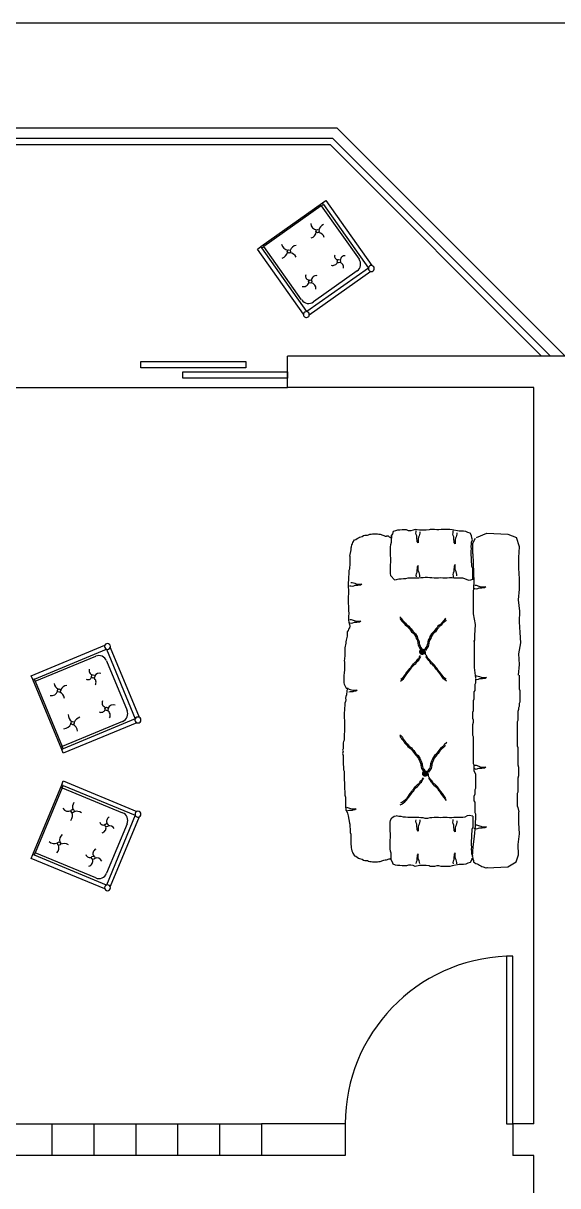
# Model space of a CAD drawing. Header units: millimetres. Extents: x 166 to 289, y 88 to 139.
# Drawn here: x 204.66 to 207.21, y 118.17 to 123.71 of the extents above; entities that cross this region are included whole.
import ezdxf

# ---------------------------------------------------------------- set-up
doc = ezdxf.new("R2010")
doc.units = ezdxf.units.MM
doc.header["$LTSCALE"] = 0.6
doc.linetypes.add('HIDDEN', pattern=[9.525, 6.35, -3.175])
for name, color, linetype in [('0.1', 1, 'Continuous'), ('02', 2, 'Continuous'), ('AR-ALV', 5, 'Continuous'), ('AR-PRJ', 1, 'HIDDEN'), ('Mobiliário', 160, 'Continuous'), ('Mobiliário2', 10, 'Continuous')]:
    doc.layers.add(name, color=color, linetype=linetype)

msp = doc.modelspace()

# ---------------------------------------------------------------- linework, layer by layer
at = {"layer": '0.1', "lineweight": -3}
for p, q in [((206.1587, 123.212), (203.6844, 123.212)), ((207.2466, 122.1241), (206.1587, 123.212))]:
    msp.add_line(p, q, dxfattribs=at)
at = {"layer": '0.1'}
for p, q in [((203.9216, 121.9741), (205.9216, 121.9741)), ((204.1966, 118.462), (205.7966, 118.462)), ((204.7966, 118.462), (204.7966, 118.312)), ((204.9966, 118.462), (204.9966, 118.312)), ((205.1966, 118.462), (205.1966, 118.312)), ((205.3966, 118.462), (205.3966, 118.312)), ((205.5966, 118.462), (205.5966, 118.312)), ((205.7966, 118.312), (204.1966, 118.312))]:
    msp.add_line(p, q, dxfattribs=at)
msp.add_arc((206.9976, 118.4616), 0.801, 92.2198, 179.9696, dxfattribs=at)
at = {"layer": '02'}
for p, q in [((206.138, 123.162), (203.7051, 123.162)), ((207.1758, 122.1241), (206.138, 123.162)), ((206.1256, 123.132), (203.7176, 123.132)), ((207.1334, 122.1241), (206.1256, 123.132)), ((206.9966, 119.262), (206.9666, 119.262)), ((206.9666, 119.262), (206.9666, 118.462)), ((206.9966, 118.462), (206.9966, 119.262)), ((206.9666, 118.462), (206.9966, 118.462))]:
    msp.add_line(p, q, dxfattribs=at)
for points in [[(205.2216, 122.0991), (205.7216, 122.0991), (205.7216, 122.0691), (205.2216, 122.0691)], [(205.4216, 122.0491), (205.9216, 122.0491), (205.9216, 122.0191), (205.4216, 122.0191)]]:
    msp.add_lwpolyline(points, close=True, dxfattribs=at)
at = {"layer": 'AR-ALV'}
for p, q in [((205.9216, 121.9741), (205.9216, 122.1241)), ((207.2466, 122.1241), (205.9216, 122.1241)), ((207.0966, 121.9741), (205.9216, 121.9741)), ((207.0966, 118.462), (207.0966, 121.9741)), ((206.1966, 118.462), (205.7966, 118.462)), ((205.7966, 118.462), (205.7966, 118.312)), ((206.1966, 118.462), (206.1966, 118.312)), ((207.0966, 118.462), (206.9966, 118.462)), ((206.9966, 118.462), (206.9966, 118.312)), ((206.1966, 118.312), (205.7966, 118.312)), ((207.0966, 118.312), (206.9966, 118.312)), ((207.0966, 115.808), (207.0966, 118.312))]:
    msp.add_line(p, q, dxfattribs=at)
at = {"layer": 'AR-PRJ'}
msp.add_line((207.2466, 123.712), (202.0966, 123.712), dxfattribs=at)
at = {"layer": 'Mobiliário'}
for p, q in [((205.794, 122.6466), (206.0877, 122.8547)), ((206.0825, 122.8412), (205.8084, 122.647)), ((206.0825, 122.8412), (206.0923, 122.8482)), ((206.0825, 122.8412), (206.2629, 122.5866)), ((206.0877, 122.8547), (206.104, 122.8663)), ((206.0923, 122.8482), (206.0877, 122.8547)), ((206.0923, 122.8482), (206.3074, 122.5446)), ((206.104, 122.8663), (206.3237, 122.5562)), ((205.7776, 122.635), (205.794, 122.6466)), ((205.7986, 122.6401), (205.794, 122.6466)), ((205.7986, 122.6401), (205.8084, 122.647)), ((205.9887, 122.3924), (205.8084, 122.647)), ((205.9973, 122.325), (205.7776, 122.635)), ((206.0136, 122.3365), (205.7986, 122.6401)), ((206.3074, 122.5446), (206.0136, 122.3365)), ((206.3189, 122.5283), (206.0252, 122.3202)), ((206.2534, 122.5309), (206.0445, 122.3829)), ((206.2594, 121.2582), (206.2655, 121.2602)), ((206.2655, 121.2602), (206.2716, 121.2622)), ((206.2716, 121.2622), (206.2777, 121.2643)), ((206.2777, 121.2643), (206.2839, 121.2683)), ((206.2839, 121.2683), (206.29, 121.2704)), ((206.29, 121.2704), (206.3022, 121.2704)), ((206.3022, 121.2704), (206.3083, 121.2724)), ((206.3083, 121.2724), (206.3144, 121.2745)), ((206.3144, 121.2745), (206.3205, 121.2745)), ((206.3205, 121.2745), (206.3266, 121.2765)), ((206.3266, 121.2765), (206.3511, 121.2765)), ((206.3511, 121.2765), (206.3572, 121.2745)), ((206.3572, 121.2745), (206.3633, 121.2745)), ((206.3633, 121.2745), (206.3755, 121.2704)), ((206.3755, 121.2704), (206.3816, 121.2683)), ((206.3816, 121.2683), (206.3877, 121.2663)), ((206.3877, 121.2663), (206.3938, 121.2663)), ((206.3979, 121.2661), (206.3934, 121.2661)), ((206.4032, 121.2653), (206.3979, 121.2661)), ((206.4085, 121.2616), (206.4032, 121.2653)), ((206.4138, 121.257), (206.4085, 121.2616)), ((206.4216, 121.2771), (206.4153, 121.2666)), ((206.4153, 121.2666), (206.4153, 121.2351)), ((206.4162, 121.2707), (206.4182, 121.2626)), ((206.4182, 121.2626), (206.4182, 121.2564)), ((206.4258, 121.2876), (206.4216, 121.2771)), ((206.4363, 121.2918), (206.4258, 121.2876)), ((206.4468, 121.2939), (206.4363, 121.2918)), ((206.4573, 121.2939), (206.4468, 121.2939)), ((206.4678, 121.296), (206.4573, 121.2939)), ((206.4888, 121.296), (206.4678, 121.296)), ((206.4993, 121.2918), (206.4888, 121.296)), ((206.5098, 121.2918), (206.4993, 121.2918)), ((206.5202, 121.2939), (206.5098, 121.2918)), ((206.5307, 121.2981), (206.5202, 121.2939)), ((206.5517, 121.2939), (206.5307, 121.2981)), ((206.5336, 121.28), (206.5358, 121.2866)), ((206.5358, 121.2733), (206.5336, 121.28)), ((206.5358, 121.2866), (206.5358, 121.2932)), ((206.538, 121.2667), (206.5358, 121.2733)), ((206.538, 121.2535), (206.538, 121.2667)), ((206.5468, 121.2601), (206.5446, 121.2535)), ((206.549, 121.2667), (206.5468, 121.2601)), ((206.5534, 121.28), (206.549, 121.2667)), ((206.5727, 121.2939), (206.5517, 121.2939)), ((206.5534, 121.2866), (206.5534, 121.28)), ((206.583, 121.2945), (206.5727, 121.2939)), ((206.5979, 121.296), (206.583, 121.2945)), ((206.6021, 121.2981), (206.5979, 121.296)), ((206.6231, 121.2981), (206.6021, 121.2981)), ((206.6336, 121.296), (206.6231, 121.2981)), ((206.6441, 121.296), (206.6336, 121.296)), ((206.6546, 121.2981), (206.6441, 121.296)), ((206.6966, 121.2981), (206.6546, 121.2981)), ((206.707, 121.296), (206.6966, 121.2981)), ((206.7406, 121.2897), (206.707, 121.296)), ((206.7125, 121.2888), (206.7103, 121.291)), ((206.7103, 121.2755), (206.7125, 121.2822)), ((206.7125, 121.2689), (206.7103, 121.2755)), ((206.7125, 121.2822), (206.7125, 121.2888)), ((206.7147, 121.2623), (206.7125, 121.2689)), ((206.7147, 121.249), (206.7147, 121.2623)), ((206.7257, 121.2623), (206.7235, 121.2557)), ((206.7301, 121.2755), (206.7257, 121.2623)), ((206.7301, 121.2822), (206.7301, 121.2755)), ((206.7616, 121.2897), (206.7406, 121.2897)), ((206.7721, 121.2876), (206.7616, 121.2897)), ((206.7826, 121.2834), (206.7721, 121.2876)), ((206.7931, 121.2792), (206.7826, 121.2834)), ((206.7994, 121.2687), (206.7931, 121.2792)), ((206.8015, 121.2582), (206.7994, 121.2687)), ((206.8225, 121.2589), (206.8729, 121.2799)), ((206.8729, 121.2799), (206.9736, 121.2757)), ((206.9736, 121.2757), (207.0139, 121.2587)), ((206.2248, 121.2093), (206.2268, 121.2154)), ((206.2248, 121.2011), (206.2248, 121.2093)), ((206.2268, 121.2154), (206.2289, 121.2235)), ((206.2289, 121.2235), (206.2309, 121.2296)), ((206.2309, 121.2296), (206.233, 121.2358)), ((206.233, 121.2358), (206.2411, 121.248)), ((206.2411, 121.248), (206.2472, 121.25)), ((206.2472, 121.25), (206.2533, 121.2541)), ((206.2533, 121.2541), (206.2594, 121.2582)), ((206.4132, 121.2246), (206.4111, 121.2141)), ((206.4111, 121.2141), (206.4111, 121.1721)), ((206.4153, 121.2351), (206.4132, 121.2246)), ((206.5402, 121.2468), (206.538, 121.2535)), ((206.5402, 121.2402), (206.5402, 121.2468)), ((206.5446, 121.2336), (206.5402, 121.2402)), ((206.5446, 121.2535), (206.5446, 121.2336)), ((206.7169, 121.2424), (206.7147, 121.249)), ((206.7169, 121.2358), (206.7169, 121.2424)), ((206.7213, 121.2291), (206.7169, 121.2358)), ((206.7235, 121.2557), (206.7213, 121.249)), ((206.7213, 121.249), (206.7213, 121.2291)), ((206.7973, 121.2162), (206.7994, 121.2267)), ((206.7994, 121.2057), (206.7973, 121.2162)), ((206.7973, 121.1952), (206.7994, 121.2057)), ((206.7994, 121.2372), (206.8036, 121.2477)), ((206.7994, 121.2267), (206.7994, 121.2372)), ((206.8036, 121.2477), (206.8015, 121.2582)), ((206.8057, 121.2316), (206.8183, 121.2568)), ((206.8057, 121.1812), (206.8057, 121.2316)), ((207.0282, 121.2141), (207.0139, 121.2587)), ((207.0261, 121.1637), (207.0282, 121.2141)), ((206.2187, 121.1709), (206.2248, 121.2011)), ((206.2187, 121.1709), (206.2187, 121.1261)), ((206.4111, 121.1721), (206.4132, 121.1616)), ((206.4132, 121.1616), (206.4132, 121.1406)), ((206.7973, 121.1742), (206.7973, 121.1952)), ((206.7994, 121.1637), (206.7973, 121.1742)), ((206.7994, 121.1427), (206.7994, 121.1637)), ((206.8057, 121.1812), (206.8099, 121.0482)), ((207.0261, 121.1133), (207.0261, 121.1637)), ((206.2167, 121.1077), (206.2146, 121.1016)), ((206.2146, 121.1016), (206.2146, 121.0812)), ((206.2187, 121.1261), (206.2167, 121.1199)), ((206.2167, 121.1199), (206.2167, 121.1077)), ((206.4132, 121.1406), (206.4111, 121.1301)), ((206.4111, 121.1301), (206.4111, 121.0881)), ((206.5402, 121.112), (206.538, 121.1054)), ((206.538, 121.1054), (206.538, 121.0921)), ((206.5446, 121.1253), (206.5402, 121.1187)), ((206.5402, 121.1187), (206.5402, 121.112)), ((206.5446, 121.1054), (206.5446, 121.1253)), ((206.5468, 121.0988), (206.5446, 121.1054)), ((206.549, 121.0921), (206.5468, 121.0988)), ((206.7147, 121.0966), (206.7125, 121.0899)), ((206.7169, 121.1165), (206.7147, 121.1098)), ((206.7147, 121.1098), (206.7147, 121.0966)), ((206.7213, 121.1297), (206.7169, 121.1231)), ((206.7169, 121.1231), (206.7169, 121.1165)), ((206.7213, 121.1098), (206.7213, 121.1297)), ((206.7235, 121.1032), (206.7213, 121.1098)), ((206.7257, 121.0966), (206.7235, 121.1032)), ((206.7301, 121.0833), (206.7257, 121.0966)), ((206.8015, 121.1322), (206.7994, 121.1427)), ((206.8015, 121.1217), (206.8015, 121.1322)), ((206.8057, 121.1112), (206.8015, 121.1217)), ((206.8057, 121.0797), (206.8057, 121.1112)), ((207.0282, 121.0629), (207.0261, 121.1133)), ((206.2126, 121.0547), (206.2106, 121.0466)), ((206.2106, 121.0466), (206.2106, 121.0201)), ((206.2146, 121.0812), (206.2126, 121.0751)), ((206.2126, 121.0751), (206.2126, 121.0547)), ((206.2231, 121.0452), (206.2297, 121.0452)), ((206.2297, 121.0452), (206.243, 121.0408)), ((206.243, 121.0408), (206.2496, 121.0386)), ((206.2496, 121.0386), (206.2562, 121.0364)), ((206.4111, 121.0881), (206.4132, 121.0776)), ((206.4132, 121.0776), (206.4339, 121.0557)), ((206.43, 121.0587), (206.4405, 121.0566)), ((206.4531, 121.0608), (206.4405, 121.0566)), ((206.4636, 121.0608), (206.4531, 121.0608)), ((206.4741, 121.0629), (206.4636, 121.0608)), ((206.4846, 121.0629), (206.4741, 121.0629)), ((206.4951, 121.065), (206.4846, 121.0629)), ((206.5475, 121.065), (206.4951, 121.065)), ((206.5358, 121.0855), (206.5336, 121.0789)), ((206.5336, 121.0789), (206.5358, 121.0723)), ((206.538, 121.0921), (206.5358, 121.0855)), ((206.558, 121.0671), (206.5475, 121.065)), ((206.5534, 121.0789), (206.549, 121.0921)), ((206.5534, 121.0723), (206.5534, 121.0789)), ((206.5685, 121.0671), (206.558, 121.0671)), ((206.579, 121.0692), (206.5685, 121.0671)), ((206.5895, 121.0692), (206.579, 121.0692)), ((206.6, 121.0671), (206.5895, 121.0692)), ((206.6105, 121.0671), (206.6, 121.0671)), ((206.621, 121.065), (206.6105, 121.0671)), ((206.642, 121.065), (206.621, 121.065)), ((206.6525, 121.0671), (206.642, 121.065)), ((206.663, 121.065), (206.6525, 121.0671)), ((206.684, 121.065), (206.663, 121.065)), ((206.6945, 121.0671), (206.684, 121.065)), ((206.705, 121.0671), (206.6945, 121.0671)), ((206.7154, 121.065), (206.705, 121.0671)), ((206.7125, 121.0899), (206.7103, 121.0833)), ((206.7103, 121.0833), (206.7125, 121.0767)), ((206.7125, 121.0767), (206.7125, 121.0701)), ((206.7574, 121.065), (206.7154, 121.065)), ((206.7301, 121.0767), (206.7301, 121.0833)), ((206.7679, 121.0629), (206.7574, 121.065)), ((206.7784, 121.0566), (206.7679, 121.0629)), ((206.7889, 121.0545), (206.7784, 121.0566)), ((206.8057, 121.0587), (206.7889, 121.0545)), ((206.8064, 121.0695), (206.8057, 121.0797)), ((206.8057, 121.0587), (206.8064, 121.0695)), ((206.8099, 121.0482), (206.8078, 120.9957)), ((207.0282, 121.0125), (207.0282, 121.0629)), ((206.2106, 121.0201), (206.2126, 121.012)), ((206.2126, 120.9875), (206.2106, 120.9814)), ((206.2126, 121.012), (206.2126, 120.9875)), ((206.2231, 121.0276), (206.2165, 121.0276)), ((206.2297, 121.0254), (206.2231, 121.0276)), ((206.2364, 121.0276), (206.2297, 121.0254)), ((206.243, 121.0298), (206.2364, 121.0276)), ((206.2562, 121.0298), (206.243, 121.0298)), ((206.2562, 121.0364), (206.2761, 121.0364)), ((206.2629, 121.032), (206.2562, 121.0298)), ((206.2695, 121.032), (206.2629, 121.032)), ((206.2761, 121.0364), (206.2695, 121.032)), ((206.8078, 120.9957), (206.8078, 120.8949)), ((206.8149, 121.0147), (206.8083, 121.0147)), ((206.8149, 121.0324), (206.8216, 121.0324)), ((206.8216, 121.0125), (206.8149, 121.0147)), ((206.8216, 121.0324), (206.8348, 121.0279)), ((206.8282, 121.0147), (206.8216, 121.0125)), ((206.8348, 121.0169), (206.8282, 121.0147)), ((206.8348, 121.0279), (206.8415, 121.0257)), ((206.8481, 121.0169), (206.8348, 121.0169)), ((206.8415, 121.0257), (206.8481, 121.0235)), ((206.8481, 121.0235), (206.868, 121.0235)), ((206.8547, 121.0191), (206.8481, 121.0169)), ((206.8613, 121.0191), (206.8547, 121.0191)), ((206.868, 121.0235), (206.8613, 121.0191)), ((207.024, 120.9621), (207.0282, 121.0125)), ((206.2106, 120.9814), (206.2106, 120.9407)), ((206.2106, 120.9407), (206.2126, 120.9346)), ((206.2126, 120.9346), (206.2126, 120.9081)), ((207.0303, 120.9075), (207.024, 120.9621)), ((206.2126, 120.9081), (206.2146, 120.8999)), ((206.2146, 120.8938), (206.2126, 120.8877)), ((206.2126, 120.8877), (206.2126, 120.8632)), ((206.2146, 120.8999), (206.2146, 120.8938)), ((206.8078, 120.8949), (206.8162, 120.8445)), ((207.0282, 120.8571), (207.0303, 120.9075)), ((206.2126, 120.8228), (206.2114, 120.8153)), ((206.2126, 120.8632), (206.2146, 120.8571)), ((206.2164, 120.829), (206.2126, 120.8228)), ((206.2146, 120.8571), (206.2146, 120.8551)), ((206.2146, 120.8551), (206.2167, 120.8449)), ((206.2167, 120.8449), (206.2187, 120.8368)), ((206.2187, 120.8368), (206.2167, 120.8286)), ((206.2187, 120.8685), (206.2253, 120.8685)), ((206.2253, 120.8487), (206.2187, 120.8509)), ((206.2253, 120.8685), (206.2386, 120.8641)), ((206.2319, 120.8509), (206.2253, 120.8487)), ((206.2386, 120.8531), (206.2319, 120.8509)), ((206.2386, 120.8641), (206.2452, 120.8619)), ((206.2518, 120.8531), (206.2386, 120.8531)), ((206.2452, 120.8619), (206.2518, 120.8597)), ((206.2518, 120.8597), (206.2717, 120.8597)), ((206.2585, 120.8553), (206.2518, 120.8531)), ((206.2651, 120.8553), (206.2585, 120.8553)), ((206.2717, 120.8597), (206.2651, 120.8553)), ((206.8162, 120.8445), (206.8141, 120.792)), ((207.0324, 120.8067), (207.0282, 120.8571)), ((206.2002, 120.7618), (206.1989, 120.7556)), ((206.2014, 120.7693), (206.2002, 120.7618)), ((206.2027, 120.7755), (206.2014, 120.7693)), ((206.2039, 120.7817), (206.2027, 120.7755)), ((206.2052, 120.7879), (206.2039, 120.7817)), ((206.2064, 120.8091), (206.2052, 120.8029)), ((206.2052, 120.8029), (206.2052, 120.7879)), ((206.2114, 120.8153), (206.2064, 120.8091)), ((206.8149, 120.7653), (206.8083, 120.7653)), ((206.8141, 120.792), (206.812, 120.7416)), ((207.0345, 120.7563), (207.0324, 120.8067)), ((204.6977, 120.5998), (205.0487, 120.7452)), ((204.7127, 120.5843), (205.0564, 120.7267)), ((205.0564, 120.7267), (205.1942, 120.3941)), ((205.0749, 120.7343), (205.2126, 120.4017)), ((206.1952, 120.7058), (206.194, 120.6995)), ((206.1965, 120.7406), (206.1952, 120.7332)), ((206.1952, 120.7332), (206.1952, 120.7058)), ((206.1977, 120.7481), (206.1965, 120.7406)), ((206.1989, 120.7556), (206.1977, 120.7481)), ((206.812, 120.7416), (206.812, 120.6387)), ((207.0261, 120.7038), (207.0345, 120.7563)), ((204.7173, 120.5733), (205.0056, 120.6926)), ((205.0578, 120.671), (205.1558, 120.4345)), ((206.1927, 120.6784), (206.1915, 120.6721)), ((206.1915, 120.6721), (206.1927, 120.6647)), ((206.194, 120.6921), (206.1927, 120.6858)), ((206.1927, 120.6858), (206.1927, 120.6784)), ((206.1927, 120.6647), (206.1927, 120.6248)), ((206.194, 120.6995), (206.194, 120.6921)), ((207.024, 120.603), (207.0282, 120.6534)), ((207.0282, 120.6534), (207.0261, 120.7038)), ((204.7053, 120.5813), (204.6977, 120.5998)), ((206.1915, 120.6111), (206.1902, 120.6037)), ((206.1902, 120.6037), (206.1902, 120.5663)), ((206.1927, 120.6248), (206.1915, 120.6174)), ((206.1915, 120.6174), (206.1915, 120.6111)), ((206.812, 120.6387), (206.8183, 120.5883)), ((206.8184, 120.6001), (206.8251, 120.6001)), ((206.8251, 120.6001), (206.8383, 120.5956)), ((206.8383, 120.5956), (206.8449, 120.5934)), ((207.0273, 120.6031), (207.0273, 120.5368)), ((204.7127, 120.5843), (204.7053, 120.5813)), ((204.8431, 120.2487), (204.7053, 120.5813)), ((204.7173, 120.5733), (204.7127, 120.5843)), ((204.7173, 120.5733), (204.8459, 120.2628)), ((206.1902, 120.5663), (206.1915, 120.5601)), ((206.1915, 120.5601), (206.194, 120.5539)), ((206.194, 120.5539), (206.2014, 120.5414)), ((206.2014, 120.5414), (206.2052, 120.5402)), ((206.2068, 120.5429), (206.2068, 120.536)), ((206.207, 120.5392), (206.2203, 120.5348)), ((206.8182, 120.5647), (206.8147, 120.5577)), ((206.8147, 120.5577), (206.8147, 120.5299)), ((206.8182, 120.5856), (206.8182, 120.5647)), ((206.8251, 120.5802), (206.8184, 120.5824)), ((206.8317, 120.5824), (206.8251, 120.5802)), ((206.8383, 120.5846), (206.8317, 120.5824)), ((206.8516, 120.5846), (206.8383, 120.5846)), ((206.8449, 120.5934), (206.8516, 120.5912)), ((206.8516, 120.5912), (206.8715, 120.5912)), ((206.8582, 120.5868), (206.8516, 120.5846)), ((206.8648, 120.5868), (206.8582, 120.5868)), ((206.8715, 120.5912), (206.8648, 120.5868)), ((206.2, 120.5016), (206.1977, 120.4925)), ((206.1977, 120.4925), (206.2, 120.4856)), ((206.2, 120.4856), (206.1977, 120.4764)), ((206.2023, 120.5085), (206.2, 120.5016)), ((206.2046, 120.5222), (206.2023, 120.5154)), ((206.2023, 120.5154), (206.2023, 120.5085)), ((206.2068, 120.536), (206.2046, 120.5291)), ((206.2046, 120.5291), (206.2046, 120.5222)), ((206.2203, 120.5238), (206.2136, 120.5216)), ((206.2203, 120.5348), (206.2269, 120.5326)), ((206.2335, 120.5238), (206.2203, 120.5238)), ((206.2269, 120.5326), (206.2335, 120.5304)), ((206.2335, 120.5304), (206.2534, 120.5304)), ((206.2402, 120.526), (206.2335, 120.5238)), ((206.2468, 120.526), (206.2402, 120.526)), ((206.2534, 120.5304), (206.2468, 120.526)), ((206.8112, 120.488), (206.8078, 120.481)), ((206.8147, 120.5299), (206.8112, 120.5229)), ((206.8112, 120.5229), (206.8112, 120.488)), ((207.0273, 120.5368), (207.0308, 120.5299)), ((207.0308, 120.5299), (207.0308, 120.4741)), ((206.1931, 120.4329), (206.1908, 120.4261)), ((206.1954, 120.4558), (206.1931, 120.4467)), ((206.1931, 120.4467), (206.1931, 120.4329)), ((206.1977, 120.4764), (206.1954, 120.4696)), ((206.1954, 120.4696), (206.1954, 120.4558)), ((206.8078, 120.4322), (206.8043, 120.4253)), ((206.8078, 120.481), (206.8078, 120.4322)), ((207.0238, 120.4392), (207.0203, 120.4287)), ((207.0203, 120.4287), (207.0203, 120.3869)), ((207.0273, 120.4532), (207.0238, 120.4462)), ((207.0238, 120.4462), (207.0238, 120.4392)), ((207.0308, 120.4741), (207.0273, 120.4671)), ((207.0273, 120.4671), (207.0273, 120.4532)), ((205.1341, 120.3822), (204.8459, 120.2628)), ((205.1942, 120.3941), (204.8505, 120.2517)), ((205.2018, 120.3756), (204.8507, 120.2302)), ((206.1908, 120.4261), (206.1908, 120.3963)), ((206.1908, 120.3963), (206.1931, 120.3894)), ((206.1931, 120.3894), (206.1931, 120.3322)), ((206.8043, 120.4253), (206.8043, 120.3974)), ((206.8043, 120.3974), (206.8078, 120.3904)), ((206.8078, 120.3765), (206.8043, 120.366)), ((206.8078, 120.3904), (206.8078, 120.3765)), ((207.0203, 120.3869), (207.0168, 120.3799)), ((207.0168, 120.3799), (207.0168, 120.2649)), ((206.1931, 120.3322), (206.1908, 120.323)), ((206.1908, 120.323), (206.1908, 120.2932)), ((206.8043, 120.366), (206.8043, 120.3172)), ((206.8043, 120.3172), (206.8078, 120.3102)), ((204.8505, 120.2517), (204.8459, 120.2628)), ((206.1885, 120.2864), (206.1862, 120.2795)), ((206.1862, 120.2795), (206.1862, 120.252)), ((206.1908, 120.2932), (206.1885, 120.2864)), ((206.8078, 120.3102), (206.8078, 120.1812)), ((207.0168, 120.2649), (207.0203, 120.2579)), ((204.8505, 120.2517), (204.8431, 120.2487)), ((204.8507, 120.2302), (204.8431, 120.2487)), ((206.1862, 120.252), (206.184, 120.2451)), ((206.184, 120.2451), (206.1862, 120.2383)), ((206.1862, 120.2383), (206.184, 120.2291)), ((206.184, 120.2291), (206.1862, 120.22)), ((206.1862, 120.22), (206.1862, 120.1742)), ((207.0203, 120.2579), (207.0203, 120.1742)), ((206.1862, 120.1742), (206.1885, 120.1673)), ((206.1885, 120.1673), (206.1885, 120.1513)), ((206.1885, 120.1513), (206.1908, 120.1444)), ((206.8078, 120.1812), (206.8112, 120.1742)), ((206.8112, 120.1742), (206.8112, 120.1464)), ((206.8149, 120.1729), (206.8216, 120.1729)), ((206.8216, 120.153), (206.8149, 120.1552)), ((206.8216, 120.1729), (206.8348, 120.1684)), ((206.8282, 120.1552), (206.8216, 120.153)), ((206.8348, 120.1574), (206.8282, 120.1552)), ((206.8348, 120.1684), (206.8415, 120.1662)), ((206.8481, 120.1574), (206.8348, 120.1574)), ((206.8415, 120.1662), (206.8481, 120.164)), ((206.8481, 120.164), (206.868, 120.164)), ((206.8547, 120.1596), (206.8481, 120.1574)), ((206.8613, 120.1596), (206.8547, 120.1596)), ((206.868, 120.164), (206.8613, 120.1596)), ((207.0203, 120.1742), (207.0238, 120.1638)), ((207.0238, 120.1638), (207.0238, 120.122)), ((204.8431, 120.0798), (204.8507, 120.0983)), ((204.8507, 120.0983), (205.2018, 119.9529)), ((206.1908, 120.1444), (206.1908, 120.1009)), ((206.1908, 120.1009), (206.1931, 120.0917)), ((206.8112, 120.1464), (206.8182, 120.1324)), ((206.8182, 120.1324), (206.8182, 120.0627)), ((207.0238, 120.122), (207.0203, 120.1115)), ((207.0203, 120.1115), (207.0203, 120.0453)), ((204.7053, 119.7472), (204.8431, 120.0798)), ((204.8459, 120.0656), (204.7173, 119.7552)), ((204.8505, 120.0767), (204.8431, 120.0798)), ((204.8459, 120.0656), (204.8505, 120.0767)), ((204.8459, 120.0656), (205.1341, 119.9463)), ((204.8505, 120.0767), (205.1942, 119.9344)), ((206.1931, 120.0917), (206.1931, 120.0574)), ((206.1931, 120.0574), (206.1954, 120.0505)), ((206.1954, 120.0505), (206.1954, 120.0299)), ((206.8182, 120.0627), (206.8147, 120.0557)), ((206.8147, 120.0557), (206.8147, 120.0348)), ((207.0203, 120.0453), (207.0168, 120.0383)), ((206.1954, 120.0299), (206.1977, 120.0207)), ((206.1977, 120.0207), (206.1977, 119.9726)), ((206.8147, 120.0348), (206.8112, 120.0243)), ((206.8112, 120.0243), (206.8112, 120.0034)), ((206.8112, 120.0034), (206.8147, 119.9964)), ((206.8147, 119.9964), (206.8147, 119.9476)), ((207.0168, 120.0383), (207.0168, 119.979)), ((205.1942, 119.9344), (205.0564, 119.6018)), ((206.1977, 119.9726), (206.2, 119.9658)), ((206.2, 119.9658), (206.2, 119.9589)), ((206.2, 119.9589), (206.2046, 119.952)), ((206.203, 119.9733), (206.2163, 119.9689)), ((206.2096, 119.9557), (206.203, 119.9534)), ((206.2046, 119.952), (206.2068, 119.9452)), ((206.2068, 119.9452), (206.2091, 119.9383)), ((206.2091, 119.9383), (206.2114, 119.9314)), ((206.2163, 119.9579), (206.2096, 119.9557)), ((206.2114, 119.9314), (206.2167, 119.8975)), ((206.2163, 119.9689), (206.2229, 119.9667)), ((206.2295, 119.9579), (206.2163, 119.9579)), ((206.2229, 119.9667), (206.2295, 119.9645)), ((206.2295, 119.9645), (206.2494, 119.9645)), ((206.2361, 119.9601), (206.2295, 119.9579)), ((206.2428, 119.9601), (206.2361, 119.9601)), ((206.2494, 119.9645), (206.2428, 119.9601)), ((206.4195, 119.9215), (206.43, 119.9299)), ((206.43, 119.9299), (206.4405, 119.932)), ((206.4531, 119.9278), (206.4405, 119.932)), ((206.7784, 119.932), (206.7679, 119.9257)), ((206.7889, 119.9341), (206.7784, 119.932)), ((206.8057, 119.9299), (206.7889, 119.9341)), ((206.8057, 119.9299), (206.8064, 119.9192)), ((206.8147, 119.9476), (206.8182, 119.9407)), ((206.8183, 119.9364), (206.8162, 119.8839)), ((206.8182, 119.9407), (206.8182, 119.9302)), ((207.0168, 119.979), (207.0203, 119.972)), ((207.0203, 119.972), (207.0261, 119.9511)), ((207.0261, 119.8986), (207.0261, 119.9511)), ((205.1558, 119.894), (205.0578, 119.6575)), ((205.2126, 119.9267), (205.0749, 119.5941)), ((206.2167, 119.8975), (206.2187, 119.8914)), ((206.2187, 119.8914), (206.2187, 119.8771)), ((206.2187, 119.8771), (206.2207, 119.871)), ((206.4111, 119.9005), (206.4132, 119.911)), ((206.4111, 119.8585), (206.4111, 119.9005)), ((206.4132, 119.911), (206.4195, 119.9215)), ((206.4636, 119.9278), (206.4531, 119.9278)), ((206.4741, 119.9257), (206.4636, 119.9278)), ((206.4846, 119.9257), (206.4741, 119.9257)), ((206.4951, 119.9236), (206.4846, 119.9257)), ((206.5475, 119.9236), (206.4951, 119.9236)), ((206.5336, 119.9056), (206.5358, 119.9122)), ((206.5358, 119.8989), (206.5336, 119.9056)), ((206.538, 119.8923), (206.5358, 119.8989)), ((206.538, 119.8791), (206.538, 119.8923)), ((206.5402, 119.8724), (206.538, 119.8791)), ((206.5468, 119.8857), (206.5446, 119.8791)), ((206.5446, 119.8791), (206.5446, 119.8592)), ((206.549, 119.8923), (206.5468, 119.8857)), ((206.558, 119.9215), (206.5475, 119.9236)), ((206.5534, 119.9056), (206.549, 119.8923)), ((206.5534, 119.9122), (206.5534, 119.9056)), ((206.5685, 119.9215), (206.558, 119.9215)), ((206.579, 119.9194), (206.5685, 119.9215)), ((206.5895, 119.9194), (206.579, 119.9194)), ((206.6, 119.9215), (206.5895, 119.9194)), ((206.6105, 119.9215), (206.6, 119.9215)), ((206.621, 119.9236), (206.6105, 119.9215)), ((206.642, 119.9236), (206.621, 119.9236)), ((206.6525, 119.9215), (206.642, 119.9236)), ((206.663, 119.9236), (206.6525, 119.9215)), ((206.684, 119.9236), (206.663, 119.9236)), ((206.6945, 119.9215), (206.684, 119.9236)), ((206.705, 119.9215), (206.6945, 119.9215)), ((206.7154, 119.9236), (206.705, 119.9215)), ((206.7103, 119.9011), (206.7125, 119.9078)), ((206.7125, 119.8945), (206.7103, 119.9011)), ((206.7125, 119.9078), (206.7125, 119.9144)), ((206.7147, 119.8879), (206.7125, 119.8945)), ((206.7147, 119.8746), (206.7147, 119.8879)), ((206.7169, 119.868), (206.7147, 119.8746)), ((206.7574, 119.9236), (206.7154, 119.9236)), ((206.7235, 119.8813), (206.7213, 119.8746)), ((206.7213, 119.8746), (206.7213, 119.8547)), ((206.7257, 119.8879), (206.7235, 119.8813)), ((206.7301, 119.9011), (206.7257, 119.8879)), ((206.7301, 119.9078), (206.7301, 119.9011)), ((206.7679, 119.9257), (206.7574, 119.9236)), ((206.8057, 119.8774), (206.8015, 119.8669)), ((206.8064, 119.9192), (206.8057, 119.9089)), ((206.8057, 119.9089), (206.8057, 119.8774)), ((206.8162, 119.8839), (206.812, 119.8335)), ((206.8172, 119.8885), (206.8239, 119.8885)), ((206.8239, 119.8885), (206.8371, 119.8841)), ((206.8371, 119.8841), (206.8437, 119.8819)), ((206.8437, 119.8819), (206.8504, 119.8797)), ((206.8504, 119.8797), (206.8703, 119.8797)), ((206.857, 119.8752), (206.8504, 119.873)), ((206.8636, 119.8752), (206.857, 119.8752)), ((206.8703, 119.8797), (206.8636, 119.8752)), ((207.0282, 119.8461), (207.0261, 119.8986)), ((206.2207, 119.871), (206.2207, 119.8527)), ((206.2207, 119.8527), (206.2228, 119.8445)), ((206.2228, 119.8445), (206.2228, 119.7957)), ((206.4132, 119.848), (206.4111, 119.8585)), ((206.4111, 119.8165), (206.4132, 119.827)), ((206.4132, 119.827), (206.4132, 119.848)), ((206.5402, 119.8658), (206.5402, 119.8724)), ((206.5446, 119.8592), (206.5402, 119.8658)), ((206.7169, 119.8614), (206.7169, 119.868)), ((206.7213, 119.8547), (206.7169, 119.8614)), ((206.7994, 119.8249), (206.7973, 119.8144)), ((206.8015, 119.8564), (206.7994, 119.8459)), ((206.7994, 119.8459), (206.7994, 119.8249)), ((206.8015, 119.8669), (206.8015, 119.8564)), ((206.812, 119.8335), (206.8057, 119.7831)), ((206.8172, 119.8708), (206.8106, 119.8708)), ((206.8239, 119.8686), (206.8172, 119.8708)), ((206.8305, 119.8708), (206.8239, 119.8686)), ((206.8371, 119.873), (206.8305, 119.8708)), ((206.8504, 119.873), (206.8371, 119.873)), ((207.0219, 119.7957), (207.0282, 119.8461)), ((206.2228, 119.7957), (206.2248, 119.7875)), ((206.2248, 119.7875), (206.2248, 119.7794)), ((206.2248, 119.7794), (206.2268, 119.7732)), ((206.2268, 119.7732), (206.2289, 119.7651)), ((206.2289, 119.7651), (206.2309, 119.759)), ((206.4111, 119.7745), (206.4111, 119.8165)), ((206.4132, 119.764), (206.4111, 119.7745)), ((206.4153, 119.7535), (206.4132, 119.764)), ((206.7973, 119.8144), (206.7973, 119.7934)), ((206.7973, 119.7934), (206.7994, 119.7829)), ((206.7994, 119.7829), (206.7973, 119.7724)), ((206.7973, 119.7724), (206.7994, 119.7619)), ((206.8045, 119.7638), (206.8038, 119.7581)), ((206.8051, 119.7764), (206.8045, 119.7701)), ((206.8045, 119.7701), (206.8045, 119.7638)), ((206.8057, 119.7827), (206.8051, 119.7764)), ((207.024, 119.7453), (207.0219, 119.7957)), ((204.6977, 119.7287), (204.7053, 119.7472)), ((205.0487, 119.5833), (204.6977, 119.7287)), ((204.7127, 119.7441), (204.7053, 119.7472)), ((204.7127, 119.7441), (204.7173, 119.7552)), ((205.0564, 119.6018), (204.7127, 119.7441)), ((205.0056, 119.6358), (204.7173, 119.7552)), ((206.2309, 119.759), (206.233, 119.7529)), ((206.233, 119.7529), (206.2411, 119.7406)), ((206.2411, 119.7406), (206.2472, 119.7386)), ((206.2472, 119.7386), (206.2533, 119.7345)), ((206.2533, 119.7345), (206.2594, 119.7305)), ((206.2594, 119.7305), (206.2655, 119.7284)), ((206.2655, 119.7284), (206.2716, 119.7264)), ((206.2716, 119.7264), (206.2777, 119.7244)), ((206.2777, 119.7244), (206.2839, 119.7203)), ((206.2839, 119.7203), (206.29, 119.7182)), ((206.29, 119.7182), (206.3022, 119.7182)), ((206.3022, 119.7182), (206.3083, 119.7162)), ((206.3083, 119.7162), (206.3144, 119.7142)), ((206.3144, 119.7142), (206.3205, 119.7142)), ((206.3205, 119.7142), (206.3266, 119.7121)), ((206.3266, 119.7121), (206.3511, 119.7121)), ((206.3511, 119.7121), (206.3572, 119.7142)), ((206.3572, 119.7142), (206.3633, 119.7142)), ((206.3633, 119.7142), (206.3755, 119.7182)), ((206.3755, 119.7182), (206.3816, 119.7203)), ((206.3816, 119.7203), (206.3877, 119.7223)), ((206.3877, 119.7223), (206.3938, 119.7223)), ((206.3938, 119.7223), (206.406, 119.7264)), ((206.406, 119.7264), (206.4121, 119.7264)), ((206.4121, 119.7264), (206.4142, 119.7305)), ((206.4153, 119.722), (206.4153, 119.7535)), ((206.4216, 119.7115), (206.4153, 119.722)), ((206.4258, 119.701), (206.4216, 119.7115)), ((206.5358, 119.7111), (206.5336, 119.7045)), ((206.538, 119.7177), (206.5358, 119.7111)), ((206.5402, 119.7376), (206.538, 119.731)), ((206.538, 119.731), (206.538, 119.7177)), ((206.5446, 119.7509), (206.5402, 119.7443)), ((206.5402, 119.7443), (206.5402, 119.7376)), ((206.5446, 119.731), (206.5446, 119.7509)), ((206.5468, 119.7244), (206.5446, 119.731)), ((206.549, 119.7177), (206.5468, 119.7244)), ((206.5534, 119.7045), (206.549, 119.7177)), ((206.7125, 119.7155), (206.7103, 119.7089)), ((206.7103, 119.7089), (206.7125, 119.7023)), ((206.7147, 119.7222), (206.7125, 119.7155)), ((206.7169, 119.7421), (206.7147, 119.7354)), ((206.7147, 119.7354), (206.7147, 119.7222)), ((206.7213, 119.7553), (206.7169, 119.7487)), ((206.7169, 119.7487), (206.7169, 119.7421)), ((206.7213, 119.7354), (206.7213, 119.7553)), ((206.7235, 119.7288), (206.7213, 119.7354)), ((206.7257, 119.7222), (206.7235, 119.7288)), ((206.7301, 119.7089), (206.7257, 119.7222)), ((206.7301, 119.7023), (206.7301, 119.7089)), ((206.7931, 119.7094), (206.7826, 119.7052)), ((206.7994, 119.7199), (206.7931, 119.7094)), ((206.7994, 119.7619), (206.7994, 119.7514)), ((206.7994, 119.7514), (206.8036, 119.7409)), ((206.8015, 119.7304), (206.7994, 119.7199)), ((206.8038, 119.7525), (206.8032, 119.7468)), ((206.8032, 119.7468), (206.8032, 119.7411)), ((206.8032, 119.7411), (206.8045, 119.7355)), ((206.8038, 119.7581), (206.8038, 119.7525)), ((206.8045, 119.7355), (206.8051, 119.7298)), ((206.8051, 119.7298), (206.8063, 119.7241)), ((206.8063, 119.7241), (206.8082, 119.7185)), ((206.8082, 119.7185), (206.8095, 119.7128)), ((206.8095, 119.7128), (206.8152, 119.7071)), ((206.9736, 119.6886), (207.0122, 119.712)), ((207.0122, 119.712), (207.024, 119.7453)), ((206.4363, 119.6968), (206.4258, 119.701)), ((206.4468, 119.6947), (206.4363, 119.6968)), ((206.4573, 119.6947), (206.4468, 119.6947)), ((206.4678, 119.6926), (206.4573, 119.6947)), ((206.4888, 119.6926), (206.4678, 119.6926)), ((206.4993, 119.6968), (206.4888, 119.6926)), ((206.5098, 119.6968), (206.4993, 119.6968)), ((206.5202, 119.6947), (206.5098, 119.6968)), ((206.5307, 119.6905), (206.5202, 119.6947)), ((206.5517, 119.6947), (206.5307, 119.6905)), ((206.5727, 119.6947), (206.5517, 119.6947)), ((206.583, 119.6942), (206.5727, 119.6947)), ((206.5979, 119.6926), (206.583, 119.6942)), ((206.6021, 119.6905), (206.5979, 119.6926)), ((206.6231, 119.6905), (206.6021, 119.6905)), ((206.6336, 119.6926), (206.6231, 119.6905)), ((206.6441, 119.6926), (206.6336, 119.6926)), ((206.6546, 119.6905), (206.6441, 119.6926)), ((206.6966, 119.6905), (206.6546, 119.6905)), ((206.707, 119.6926), (206.6966, 119.6905)), ((206.7406, 119.6989), (206.707, 119.6926)), ((206.7616, 119.6989), (206.7406, 119.6989)), ((206.7721, 119.701), (206.7616, 119.6989)), ((206.7826, 119.7052), (206.7721, 119.701)), ((206.8152, 119.7071), (206.8208, 119.7046)), ((206.8208, 119.7046), (206.8265, 119.7021)), ((206.8265, 119.7021), (206.8321, 119.6996)), ((206.8321, 119.6996), (206.8378, 119.6971)), ((206.8378, 119.6971), (206.8435, 119.6926)), ((206.8435, 119.6926), (206.8491, 119.6908)), ((206.8491, 119.6908), (206.8548, 119.6882)), ((206.8548, 119.6882), (206.8605, 119.687)), ((206.8605, 119.687), (206.8661, 119.6845)), ((206.8661, 119.6845), (206.8718, 119.6851)), ((206.8718, 119.6851), (206.8756, 119.6851)), ((206.8729, 119.6844), (206.9736, 119.6886))]:
    msp.add_line(p, q, dxfattribs=at)
for centre, radius, start, end in [((206.2303, 122.5635), 0.04, 305.315, 35.315), ((206.3213, 122.5422), 0.0141, 80.315, 260.315), ((206.3213, 122.5422), 0.0141, 260.315, 80.315), ((206.0214, 122.4155), 0.04, 215.315, 305.315), ((206.0113, 122.3226), 0.0141, 170.315, 350.315), ((206.0113, 122.3226), 0.0141, 350.315, 170.315), ((205.0618, 120.7398), 0.0141, 157.4992, 337.4992), ((205.0618, 120.7398), 0.0141, 337.4992, 157.4992), ((205.0209, 120.6557), 0.04, 22.4992, 112.4992), ((205.1188, 120.4192), 0.04, 292.4992, 22.4992), ((205.2072, 120.3887), 0.0141, 67.4992, 247.4992), ((205.2072, 120.3887), 0.0141, 247.4992, 67.4992), ((205.1188, 119.9093), 0.04, 337.5008, 67.5008), ((205.2072, 119.9398), 0.0141, 112.5008, 292.5008), ((205.2072, 119.9398), 0.0141, 292.5008, 112.5008), ((205.0209, 119.6728), 0.04, 247.5008, 337.5008), ((205.0618, 119.5887), 0.0141, 22.5008, 202.5008), ((205.0618, 119.5887), 0.0141, 202.5008, 22.5008)]:
    msp.add_arc(centre, radius, start, end, dxfattribs=at)
at = {"layer": 'Mobiliário2'}
for p, q in [((206.458, 120.8812), (206.4641, 120.8751)), ((206.458, 120.8731), (206.462, 120.867)), ((206.4641, 120.8751), (206.4682, 120.869)), ((206.6759, 120.8751), (206.6718, 120.869)), ((206.462, 120.867), (206.4661, 120.8609)), ((206.4661, 120.8609), (206.4783, 120.8486)), ((206.4682, 120.869), (206.4722, 120.8629)), ((206.4722, 120.8629), (206.4844, 120.8507)), ((206.4783, 120.8486), (206.4824, 120.8425)), ((206.4824, 120.8425), (206.4885, 120.8385)), ((206.4844, 120.8507), (206.4885, 120.8446)), ((206.4885, 120.8446), (206.4946, 120.8405)), ((206.4885, 120.8385), (206.4946, 120.8344)), ((206.4946, 120.8405), (206.5007, 120.8364)), ((206.4946, 120.8344), (206.4987, 120.8283)), ((206.4987, 120.8283), (206.5048, 120.8222)), ((206.5007, 120.8364), (206.5048, 120.8303)), ((206.5048, 120.8303), (206.5109, 120.8242)), ((206.5048, 120.8222), (206.513, 120.8099)), ((206.5109, 120.8242), (206.5191, 120.812)), ((206.629, 120.8242), (206.6209, 120.812)), ((206.6351, 120.8222), (206.627, 120.8099)), ((206.6351, 120.8303), (206.629, 120.8242)), ((206.6392, 120.8364), (206.6351, 120.8303)), ((206.6412, 120.8283), (206.6351, 120.8222)), ((206.6453, 120.8405), (206.6392, 120.8364)), ((206.6453, 120.8344), (206.6412, 120.8283)), ((206.6514, 120.8446), (206.6453, 120.8405)), ((206.6514, 120.8385), (206.6453, 120.8344)), ((206.6555, 120.8507), (206.6514, 120.8446)), ((206.6575, 120.8425), (206.6514, 120.8385)), ((206.6677, 120.8629), (206.6555, 120.8507)), ((206.6616, 120.8486), (206.6575, 120.8425)), ((206.6738, 120.8609), (206.6616, 120.8486)), ((206.6718, 120.869), (206.6677, 120.8629)), ((206.6779, 120.867), (206.6738, 120.8609)), ((206.513, 120.8099), (206.5191, 120.8038)), ((206.5191, 120.812), (206.5252, 120.8059)), ((206.5191, 120.8038), (206.5252, 120.7977)), ((206.5252, 120.8059), (206.5313, 120.7998)), ((206.5252, 120.7977), (206.5333, 120.7855)), ((206.5313, 120.7998), (206.5394, 120.7875)), ((206.5333, 120.7855), (206.5354, 120.7773)), ((206.5354, 120.7773), (206.5394, 120.7712)), ((206.5394, 120.7875), (206.5415, 120.7794)), ((206.5394, 120.7712), (206.5435, 120.759)), ((206.5415, 120.7794), (206.5455, 120.7733)), ((206.5455, 120.7733), (206.5496, 120.761)), ((206.5496, 120.761), (206.5496, 120.7549)), ((206.5944, 120.7733), (206.5903, 120.761)), ((206.5903, 120.761), (206.5903, 120.7549)), ((206.5985, 120.7794), (206.5944, 120.7733)), ((206.6005, 120.7712), (206.5964, 120.759)), ((206.6005, 120.7875), (206.5985, 120.7794)), ((206.6087, 120.7998), (206.6005, 120.7875)), ((206.6046, 120.7773), (206.6005, 120.7712)), ((206.6066, 120.7855), (206.6046, 120.7773)), ((206.6148, 120.7977), (206.6066, 120.7855)), ((206.6148, 120.8059), (206.6087, 120.7998)), ((206.6209, 120.812), (206.6148, 120.8059)), ((206.6209, 120.8038), (206.6148, 120.7977)), ((206.627, 120.8099), (206.6209, 120.8038)), ((206.5435, 120.759), (206.5435, 120.7529)), ((206.5435, 120.7529), (206.5455, 120.7468)), ((206.5455, 120.7468), (206.5476, 120.7386)), ((206.5476, 120.7386), (206.5516, 120.7325)), ((206.5496, 120.7549), (206.5516, 120.7488)), ((206.5516, 120.7488), (206.5537, 120.7407)), ((206.5516, 120.7325), (206.5598, 120.7203)), ((206.5537, 120.7407), (206.5578, 120.7346)), ((206.5578, 120.7346), (206.5659, 120.7223)), ((206.57, 120.7162), (206.5679, 120.7101)), ((206.574, 120.7223), (206.57, 120.7162)), ((206.5822, 120.7346), (206.574, 120.7223)), ((206.5781, 120.7162), (206.5761, 120.7223)), ((206.5801, 120.7101), (206.5781, 120.7162)), ((206.5883, 120.7325), (206.5801, 120.7203)), ((206.5801, 120.702), (206.5801, 120.7101)), ((206.5863, 120.7407), (206.5822, 120.7346)), ((206.5883, 120.7488), (206.5863, 120.7407)), ((206.5903, 120.7549), (206.5883, 120.7488)), ((206.5924, 120.7386), (206.5883, 120.7325)), ((206.5944, 120.7468), (206.5924, 120.7386)), ((206.5964, 120.7529), (206.5944, 120.7468)), ((206.5964, 120.759), (206.5964, 120.7529)), ((206.5109, 120.6408), (206.517, 120.651)), ((206.517, 120.651), (206.5231, 120.6571)), ((206.5211, 120.647), (206.5272, 120.6531)), ((206.5231, 120.6571), (206.5292, 120.6633)), ((206.5272, 120.6531), (206.5333, 120.6571)), ((206.5292, 120.6633), (206.5354, 120.6673)), ((206.5333, 120.6571), (206.5374, 120.6633)), ((206.5354, 120.6673), (206.5394, 120.6734)), ((206.5374, 120.6633), (206.5415, 120.6694)), ((206.5394, 120.6734), (206.5435, 120.6796)), ((206.5415, 120.6694), (206.5476, 120.6734)), ((206.5435, 120.6796), (206.5496, 120.6836)), ((206.5476, 120.6734), (206.5496, 120.6796)), ((206.5496, 120.6836), (206.5516, 120.6897)), ((206.5496, 120.6796), (206.5537, 120.6857)), ((206.5516, 120.6897), (206.5557, 120.6959)), ((206.5537, 120.6857), (206.5578, 120.6918)), ((206.5842, 120.6959), (206.5801, 120.702)), ((206.5863, 120.6857), (206.5822, 120.6918)), ((206.5883, 120.6897), (206.5842, 120.6959)), ((206.5903, 120.6796), (206.5863, 120.6857)), ((206.5903, 120.6836), (206.5883, 120.6897)), ((206.5964, 120.6796), (206.5903, 120.6836)), ((206.5924, 120.6734), (206.5903, 120.6796)), ((206.5985, 120.6694), (206.5924, 120.6734)), ((206.6005, 120.6734), (206.5964, 120.6796)), ((206.6025, 120.6633), (206.5985, 120.6694)), ((206.6046, 120.6673), (206.6005, 120.6734)), ((206.6066, 120.6571), (206.6025, 120.6633)), ((206.6107, 120.6633), (206.6046, 120.6673)), ((206.6127, 120.6531), (206.6066, 120.6571)), ((206.6168, 120.6571), (206.6107, 120.6633)), ((206.6188, 120.647), (206.6127, 120.6531)), ((206.6229, 120.651), (206.6168, 120.6571)), ((206.629, 120.6408), (206.6229, 120.651)), ((206.4702, 120.5899), (206.4763, 120.596)), ((206.4763, 120.596), (206.4824, 120.6042)), ((206.4804, 120.594), (206.4844, 120.6001)), ((206.4824, 120.6042), (206.4865, 120.6103)), ((206.4844, 120.6001), (206.4906, 120.6083)), ((206.4865, 120.6103), (206.4926, 120.6184)), ((206.4906, 120.6083), (206.4987, 120.6184)), ((206.4926, 120.6184), (206.5007, 120.6286)), ((206.4987, 120.6184), (206.5028, 120.6245)), ((206.5007, 120.6286), (206.5048, 120.6347)), ((206.5028, 120.6245), (206.5089, 120.6307)), ((206.5048, 120.6347), (206.5109, 120.6408)), ((206.5089, 120.6307), (206.515, 120.6408)), ((206.515, 120.6408), (206.5211, 120.647)), ((206.6249, 120.6408), (206.6188, 120.647)), ((206.6311, 120.6307), (206.6249, 120.6408)), ((206.6351, 120.6347), (206.629, 120.6408)), ((206.6372, 120.6245), (206.6311, 120.6307)), ((206.6392, 120.6286), (206.6351, 120.6347)), ((206.6412, 120.6184), (206.6372, 120.6245)), ((206.6473, 120.6184), (206.6392, 120.6286)), ((206.6494, 120.6083), (206.6412, 120.6184)), ((206.6535, 120.6103), (206.6473, 120.6184)), ((206.6555, 120.6001), (206.6494, 120.6083)), ((206.6575, 120.6042), (206.6535, 120.6103)), ((206.6596, 120.594), (206.6555, 120.6001)), ((206.6636, 120.596), (206.6575, 120.6042)), ((206.6697, 120.5899), (206.6636, 120.596)), ((206.46, 120.5736), (206.4682, 120.5797)), ((206.462, 120.5838), (206.4702, 120.5899)), ((206.4682, 120.5797), (206.4743, 120.5858)), ((206.4743, 120.5858), (206.4804, 120.594)), ((206.6657, 120.5858), (206.6596, 120.594)), ((206.6718, 120.5797), (206.6657, 120.5858)), ((206.6779, 120.5838), (206.6697, 120.5899)), ((206.6799, 120.5736), (206.6718, 120.5797)), ((206.4574, 120.3187), (206.4635, 120.3126)), ((206.4574, 120.3106), (206.4635, 120.3044)), ((206.4635, 120.3126), (206.4697, 120.3065)), ((206.4635, 120.3044), (206.4656, 120.2983)), ((206.4656, 120.2983), (206.4717, 120.2922)), ((206.4697, 120.3065), (206.4717, 120.3004)), ((206.4717, 120.3004), (206.4778, 120.2943)), ((206.4717, 120.2922), (206.4758, 120.2861)), ((206.4758, 120.2861), (206.4798, 120.28)), ((206.4778, 120.2943), (206.4819, 120.2881)), ((206.4798, 120.28), (206.4921, 120.2678)), ((206.4819, 120.2881), (206.4859, 120.282)), ((206.4859, 120.282), (206.4982, 120.2698)), ((206.4921, 120.2678), (206.4961, 120.2617)), ((206.4982, 120.2698), (206.5022, 120.2637)), ((206.5022, 120.2637), (206.5083, 120.2596)), ((206.6651, 120.2637), (206.659, 120.2596)), ((206.6692, 120.2698), (206.6651, 120.2637)), ((206.6814, 120.282), (206.6692, 120.2698)), ((206.6753, 120.2678), (206.6712, 120.2617)), ((206.4961, 120.2617), (206.5022, 120.2576)), ((206.5022, 120.2576), (206.5083, 120.2535)), ((206.5083, 120.2596), (206.5145, 120.2555)), ((206.5083, 120.2535), (206.5124, 120.2474)), ((206.5124, 120.2474), (206.5185, 120.2413)), ((206.5145, 120.2555), (206.5185, 120.2494)), ((206.5185, 120.2494), (206.5246, 120.2433)), ((206.5185, 120.2413), (206.5267, 120.2291)), ((206.5246, 120.2433), (206.5328, 120.2311)), ((206.5267, 120.2291), (206.5328, 120.223)), ((206.5328, 120.2311), (206.5389, 120.225)), ((206.5328, 120.223), (206.5389, 120.2168)), ((206.5389, 120.225), (206.545, 120.2189)), ((206.5389, 120.2168), (206.547, 120.2046)), ((206.545, 120.2189), (206.5531, 120.2067)), ((206.5531, 120.2067), (206.5552, 120.1985)), ((206.6142, 120.2067), (206.6122, 120.1985)), ((206.6224, 120.2189), (206.6142, 120.2067)), ((206.6285, 120.2168), (206.6203, 120.2046)), ((206.6285, 120.225), (206.6224, 120.2189)), ((206.6346, 120.2311), (206.6285, 120.225)), ((206.6346, 120.223), (206.6285, 120.2168)), ((206.6427, 120.2433), (206.6346, 120.2311)), ((206.6407, 120.2291), (206.6346, 120.223)), ((206.6488, 120.2413), (206.6407, 120.2291)), ((206.6488, 120.2494), (206.6427, 120.2433)), ((206.6529, 120.2555), (206.6488, 120.2494)), ((206.655, 120.2474), (206.6488, 120.2413)), ((206.659, 120.2596), (206.6529, 120.2555)), ((206.659, 120.2535), (206.655, 120.2474)), ((206.6651, 120.2576), (206.659, 120.2535)), ((206.6712, 120.2617), (206.6651, 120.2576)), ((206.547, 120.2046), (206.5491, 120.1965)), ((206.5491, 120.1965), (206.5531, 120.1904)), ((206.5531, 120.1904), (206.5572, 120.1781)), ((206.5552, 120.1985), (206.5592, 120.1924)), ((206.5572, 120.1781), (206.5572, 120.172)), ((206.5572, 120.172), (206.5592, 120.1659)), ((206.5592, 120.1924), (206.5633, 120.1802)), ((206.5592, 120.1659), (206.5613, 120.1578)), ((206.5613, 120.1578), (206.5654, 120.1516)), ((206.5633, 120.1802), (206.5633, 120.1741)), ((206.5633, 120.1741), (206.5654, 120.1679)), ((206.5654, 120.1679), (206.5674, 120.1598)), ((206.5654, 120.1516), (206.5735, 120.1394)), ((206.5674, 120.1598), (206.5715, 120.1537)), ((206.5715, 120.1537), (206.5796, 120.1415)), ((206.5959, 120.1537), (206.5878, 120.1415)), ((206.602, 120.1516), (206.5939, 120.1394)), ((206.6, 120.1598), (206.5959, 120.1537)), ((206.602, 120.1679), (206.6, 120.1598)), ((206.604, 120.1741), (206.602, 120.1679)), ((206.6061, 120.1578), (206.602, 120.1516)), ((206.6081, 120.1924), (206.604, 120.1802)), ((206.604, 120.1802), (206.604, 120.1741)), ((206.6081, 120.1659), (206.6061, 120.1578)), ((206.6122, 120.1985), (206.6081, 120.1924)), ((206.6102, 120.172), (206.6081, 120.1659)), ((206.6142, 120.1904), (206.6102, 120.1781)), ((206.6102, 120.1781), (206.6102, 120.172)), ((206.6183, 120.1965), (206.6142, 120.1904)), ((206.6203, 120.2046), (206.6183, 120.1965)), ((206.5531, 120.0926), (206.5572, 120.0987)), ((206.5572, 120.0987), (206.5633, 120.1028)), ((206.5613, 120.0926), (206.5633, 120.0987)), ((206.5633, 120.1028), (206.5654, 120.1089)), ((206.5633, 120.0987), (206.5674, 120.1048)), ((206.5654, 120.1089), (206.5694, 120.115)), ((206.5674, 120.1048), (206.5715, 120.1109)), ((206.5837, 120.1353), (206.5816, 120.1292)), ((206.5878, 120.1415), (206.5837, 120.1353)), ((206.5918, 120.1353), (206.5898, 120.1415)), ((206.5939, 120.1292), (206.5918, 120.1353)), ((206.5939, 120.1211), (206.5939, 120.1292)), ((206.5979, 120.115), (206.5939, 120.1211)), ((206.6, 120.1048), (206.5959, 120.1109)), ((206.602, 120.1089), (206.5979, 120.115)), ((206.604, 120.0987), (206.6, 120.1048)), ((206.604, 120.1028), (206.602, 120.1089)), ((206.6102, 120.0987), (206.604, 120.1028)), ((206.6061, 120.0926), (206.604, 120.0987)), ((206.6142, 120.0926), (206.6102, 120.0987)), ((206.5063, 120.0376), (206.5145, 120.0477)), ((206.5124, 120.0376), (206.5165, 120.0437)), ((206.5145, 120.0477), (206.5185, 120.0539)), ((206.5165, 120.0437), (206.5226, 120.0498)), ((206.5185, 120.0539), (206.5246, 120.06)), ((206.5226, 120.0498), (206.5287, 120.06)), ((206.5246, 120.06), (206.5307, 120.0702)), ((206.5287, 120.06), (206.5348, 120.0661)), ((206.5307, 120.0702), (206.5368, 120.0763)), ((206.5348, 120.0661), (206.5409, 120.0722)), ((206.5368, 120.0763), (206.543, 120.0824)), ((206.5409, 120.0722), (206.547, 120.0763)), ((206.543, 120.0824), (206.5491, 120.0865)), ((206.547, 120.0763), (206.5511, 120.0824)), ((206.5491, 120.0865), (206.5531, 120.0926)), ((206.5511, 120.0824), (206.5552, 120.0885)), ((206.5552, 120.0885), (206.5613, 120.0926)), ((206.6122, 120.0885), (206.6061, 120.0926)), ((206.6163, 120.0824), (206.6122, 120.0885)), ((206.6183, 120.0865), (206.6142, 120.0926)), ((206.6203, 120.0763), (206.6163, 120.0824)), ((206.6244, 120.0824), (206.6183, 120.0865)), ((206.6264, 120.0722), (206.6203, 120.0763)), ((206.6305, 120.0763), (206.6244, 120.0824)), ((206.6326, 120.0661), (206.6264, 120.0722)), ((206.6366, 120.0702), (206.6305, 120.0763)), ((206.6387, 120.06), (206.6326, 120.0661)), ((206.6427, 120.06), (206.6366, 120.0702)), ((206.6448, 120.0498), (206.6387, 120.06)), ((206.6488, 120.0539), (206.6427, 120.06)), ((206.6509, 120.0437), (206.6448, 120.0498)), ((206.6529, 120.0477), (206.6488, 120.0539)), ((206.655, 120.0376), (206.6509, 120.0437)), ((206.6611, 120.0376), (206.6529, 120.0477)), ((206.4595, 119.9846), (206.4656, 119.9866)), ((206.4615, 119.9948), (206.4676, 119.9968)), ((206.4656, 119.9866), (206.4737, 119.9927)), ((206.4676, 119.9968), (206.4758, 120.0029)), ((206.4737, 119.9927), (206.4819, 119.9989)), ((206.4758, 120.0029), (206.4839, 120.009)), ((206.4819, 119.9989), (206.488, 120.005)), ((206.4839, 120.009), (206.49, 120.0151)), ((206.488, 120.005), (206.4941, 120.0131)), ((206.49, 120.0151), (206.4961, 120.0233)), ((206.4941, 120.0131), (206.4982, 120.0192)), ((206.4961, 120.0233), (206.5002, 120.0294)), ((206.4982, 120.0192), (206.5043, 120.0274)), ((206.5002, 120.0294), (206.5063, 120.0376)), ((206.5043, 120.0274), (206.5124, 120.0376)), ((206.6631, 120.0274), (206.655, 120.0376)), ((206.6672, 120.0294), (206.6611, 120.0376)), ((206.6692, 120.0192), (206.6631, 120.0274)), ((206.6712, 120.0233), (206.6672, 120.0294)), ((206.6733, 120.0131), (206.6692, 120.0192)), ((206.6773, 120.0151), (206.6712, 120.0233)), ((206.6794, 120.005), (206.6733, 120.0131))]:
    msp.add_line(p, q, dxfattribs=at)
at = {"layer": 'Mobiliário2', "const_width": 0.015}
for points in [[(206.5639, 120.7217, 1), (206.5639, 120.7067, 1)], [(206.5776, 120.1408, 1), (206.5776, 120.1258, 1)]]:
    msp.add_lwpolyline(points, format="xyb", close=True, dxfattribs=at)
at = {"layer": 'Mobiliário2'}
for centre in [(206.0649, 122.7209), (205.9278, 122.6238), (206.1666, 122.5773), (206.0295, 122.4801), (204.9934, 120.5967), (204.8307, 120.5293), (205.0576, 120.4415), (204.895, 120.3741), (204.895, 119.9544), (205.0576, 119.887), (204.8307, 119.7992), (204.9934, 119.7318)]:
    msp.add_circle(centre, 0.008, dxfattribs=at)
for centre, radius, start, end in [((206.0613, 122.7562), 0.0288, 178.847, 267.9611), ((206.0241, 122.7212), 0.0346, 286.9328, 351.8026), ((206.062, 122.6784), 0.0367, 19.3804, 78.273), ((206.1037, 122.7211), 0.0326, 110.713, 172.3219), ((205.9276, 122.6659), 0.0358, 193.0675, 262.9436), ((205.9688, 122.6164), 0.0366, 98.7474, 160.8153), ((205.8838, 122.629), 0.0388, 288.3376, 345.183), ((205.9268, 122.5777), 0.04, 26.578, 81.8959), ((206.1629, 122.6007), 0.017, 160.1276, 266.8029), ((206.1954, 122.581), 0.0223, 86.2205, 177.8348), ((206.1377, 122.5807), 0.0238, 248.708, 340.1523), ((206.1647, 122.548), 0.0237, 351.1499, 74.0177), ((206.0272, 122.5063), 0.0197, 164.8906, 263.2312), ((206.0581, 122.4863), 0.0221, 78.9075, 183.9342), ((205.9985, 122.4807), 0.025, 251.8651, 347.9761), ((206.0304, 122.4479), 0.026, 351.7914, 81.5774), ((204.996, 120.6256), 0.0223, 163.4047, 255.0189), ((205.0215, 120.5883), 0.0237, 68.334, 151.2019), ((204.8391, 120.5672), 0.0326, 187.8971, 249.5061), ((204.8715, 120.5171), 0.0367, 96.5645, 155.4572), ((204.9696, 120.5983), 0.017, 237.3118, 343.9871), ((204.9836, 120.5692), 0.0238, 325.8922, 57.3364), ((204.7955, 120.5336), 0.0288, 256.0312, 345.1452), ((204.8214, 120.4896), 0.0346, 4.117, 68.9868), ((205.0317, 120.445), 0.0197, 242.0747, 340.4154), ((205.058, 120.4706), 0.0221, 156.0917, 261.1184), ((205.0502, 120.4113), 0.025, 329.0493, 65.1603), ((205.0892, 120.4351), 0.026, 68.9755, 158.7616), ((204.9113, 120.4125), 0.0366, 175.9316, 237.9995), ((204.9397, 120.3629), 0.04, 103.7621, 159.0801), ((204.8539, 120.3832), 0.0358, 270.2516, 340.1278), ((204.8801, 120.3324), 0.0388, 5.5218, 62.3672), ((204.9277, 119.9753), 0.0326, 142.8987, 204.5077), ((204.8732, 119.9824), 0.0288, 211.0327, 300.1468), ((204.8603, 119.9329), 0.0346, 319.1186, 23.9884), ((204.9153, 119.9169), 0.0367, 51.5661, 110.4588), ((205.042, 119.9049), 0.017, 192.3133, 298.9887), ((205.0313, 119.8745), 0.0238, 280.8937, 12.338), ((205.08, 119.9055), 0.0223, 118.4063, 210.0205), ((205.0716, 119.8612), 0.0237, 23.3356, 106.2035), ((204.8694, 119.8148), 0.0366, 130.9332, 193.001), ((204.8081, 119.8347), 0.0358, 225.2532, 295.1293), ((204.7907, 119.7802), 0.0388, 320.5233, 17.3687), ((204.8544, 119.7596), 0.04, 58.7637, 114.0816), ((205.0142, 119.7522), 0.0221, 111.0933, 216.12), ((204.9775, 119.7527), 0.0197, 197.0763, 295.417), ((204.9668, 119.7158), 0.025, 284.0508, 20.1618), ((205.0112, 119.705), 0.026, 23.9771, 113.7632)]:
    msp.add_arc(centre, radius, start, end, dxfattribs=at)

doc.saveas('drawing.dxf')
